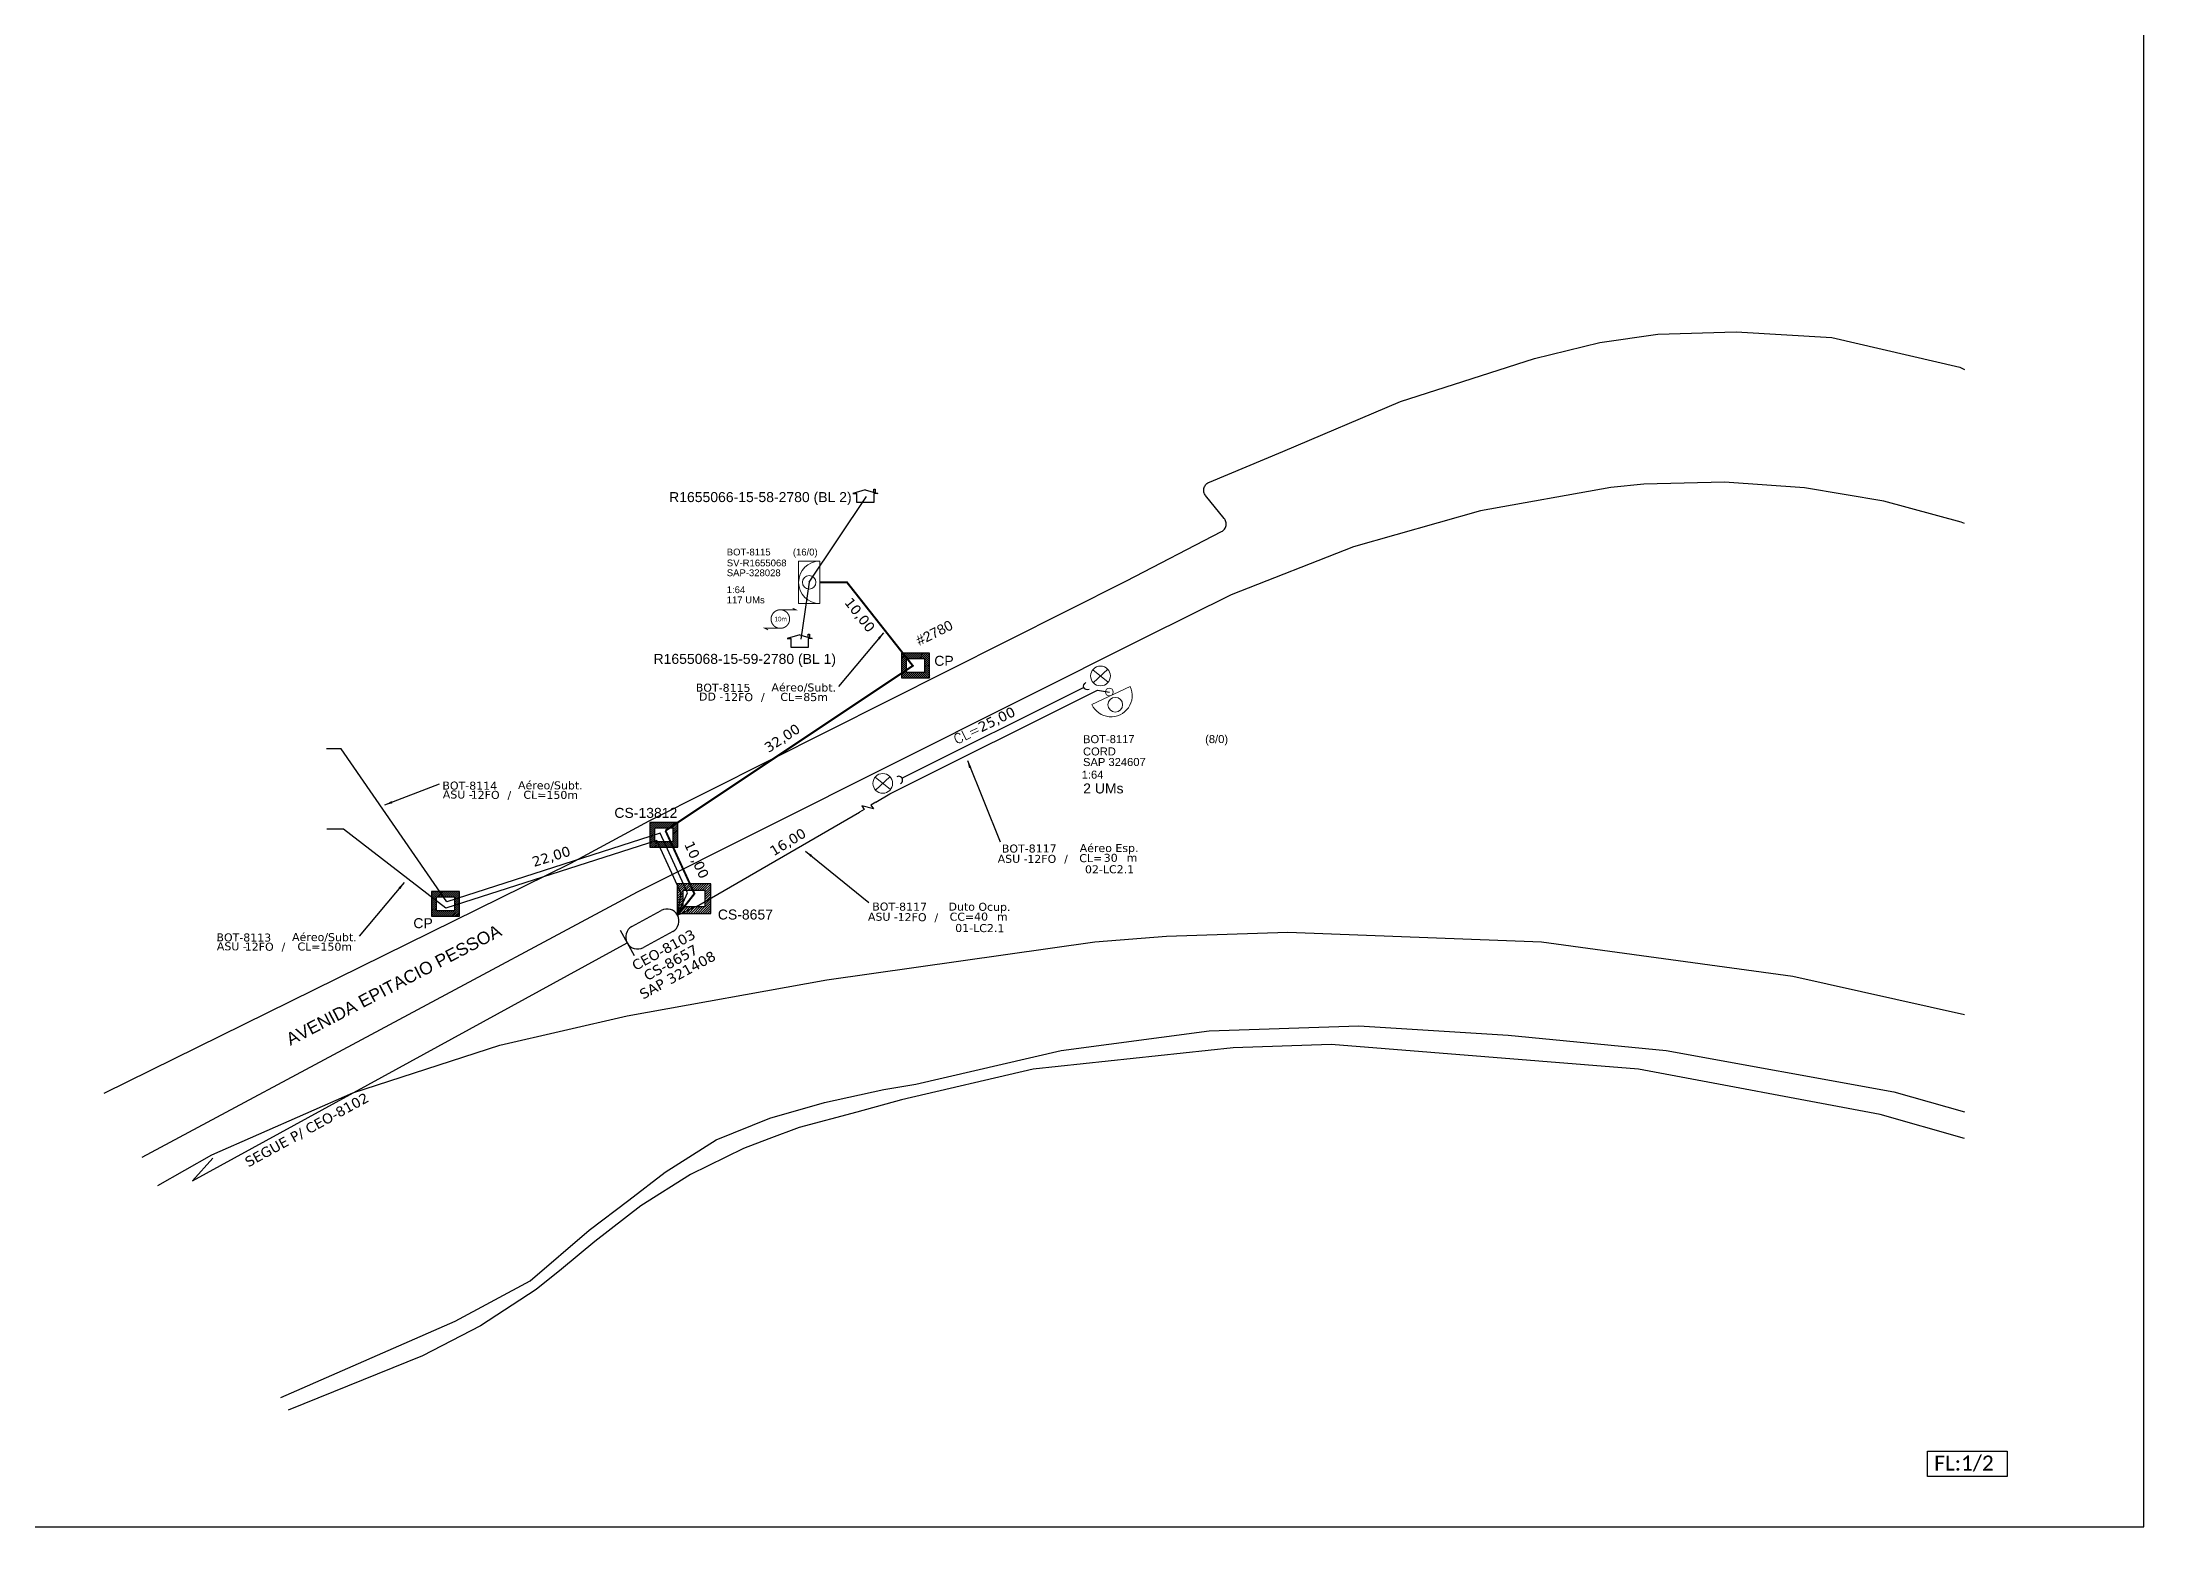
# Model space of a CAD drawing. Header units: metres. Extents: x -1286 to 457, y -500 to 94.
# Drawn here: x -865.4 to -445.1, y -499.8 to -202.8 of the extents above; entities that cross this region are included whole.
import ezdxf
from ezdxf.enums import TextEntityAlignment as Align

# ---------------------------------------------------------------- set-up
doc = ezdxf.new("R2010")
doc.units = ezdxf.units.M
doc.linetypes.add('PHANTOM2', pattern=[1.25, 0.625, -0.125, 0.125, -0.125, 0.125, -0.125])
for name, color, linetype in [('10.0-Cartográfico', 4, 'Continuous'), ('10.1-Caixas Subterrâneas', 5, 'Continuous'), ('20.4-CEOS', 1, 'Continuous'), ('20.5-CEO', 1, 'Continuous'), ('CD a instalar', 1, 'Continuous'), ('celulas gpon', 7, 'Continuous'), ('Folga', 1, 'Continuous'), ('label_cabos', 7, 'Continuous'), ('Legenda', 1, 'Continuous'), ('MUB_SEGMENTO', 7, 'Continuous'), ('Subida Lateral', 5, 'Continuous'), ('surveys', 7, 'Continuous'), ('surveys legendas', 7, 'Continuous')]:
    doc.layers.add(name, color=color, linetype=linetype)
for name, color, linetype, lineweight in [('10.4-Postes', 1, 'Continuous', 0), ("20.0-LEGENDA DOS CDO'S", 1, 'Continuous', 0), ('20.1-CDO_INTERIOR', 1, 'Continuous', 0), ('20.2-CDO_POSTE', 1, 'Continuous', 5), ('20.6-CORDOALHA_SUPORTE', 7, 'Continuous', 25), ('CORDOALHA_SUPORTE', 7, 'Continuous', 25), ('Postes', 1, 'Continuous', 0)]:
    doc.layers.add(name, color=color, linetype=linetype, lineweight=lineweight)
doc.layers.add('DROP DE CLIENTE', color=140, linetype='Continuous', plot=False)
doc.layers.add('EXTRA', color=50, linetype='Continuous', plot=False)
doc.styles.add('ARIAL', font='arial.ttf')
doc.styles.add('DIGICADE', font='arial.ttf')
doc.styles.add('ROMANS', font='romans.shx')
doc.styles.add('siredit', font='verdana.ttf')
doc.styles.add('WMF-Calibri0', font='calibri.ttf')
doc.linetypes.add('FENCELINE1', pattern='A,0.25,-0.1,[133,ltypeshp.shx,S=0.1,R=0,X=-0.1,Y=0],-0.1,1', length=1.45)
doc.dimstyles.new('ISO-25', dxfattribs={"dimtxt": 2.5, "dimasz": 2.5, "dimexe": 1.25, "dimexo": 0.625, "dimtad": 1, "dimtxsty": 'Standard', "dimcen": 2.5, "dimadec": 0, "dimazin": 0, "dimtfac": 1, "dimtmove": 0, "dimatfit": 3, "dimfxl": 0, "dimarcsym": 0})

# ---------------------------------------------------------------- blocks, each defined once
blk = doc.blocks.new('PTPT')
at = {"layer": 'Postes', "color": 1, "linetype": 'PHANTOM2'}
for points in [[(-0.0000079, 0.0000104), (0.0000075, -0.000002)], [(0.000007, 0.0000109), (-0.0000074, -0.0000025)]]:
    blk.add_lwpolyline(points, dxfattribs=at)
at = {"layer": 'Postes', "color": 1}
blk.add_circle((-0.0000002, 0.0000042), 0.00000987, dxfattribs=at)
blk = doc.blocks.new('SURVEY_SURVEY')
for p, q in [((0, 0.0000127), (-0.0000126, 0.000009)), ((-0.0000126, 0.000009), (-0.0000086, 0.000009)), ((-0.0000086, 0), (-0.0000086, 0.000009)), ((0.0000086, 0), (-0.0000086, 0)), ((0, 0.0000127), (0.0000126, 0.000009)), ((0.0000084, 0.0000132), (0.0000098, 0.0000132)), ((0.0000084, 0.0000103), (0.0000084, 0.0000132)), ((0.0000126, 0.000009), (0.0000086, 0.000009)), ((0.0000086, 0.000009), (0.0000086, 0)), ((0.0000098, 0.0000132), (0.0000098, 0.0000099))]:
    blk.add_line(p, q)
blk = doc.blocks.new('CDOE_CT_POST_DESENHO')
at = {"color": 0}
blk.add_line((2.14, 0.39), (-2.11, 0.39), dxfattribs=at)
for centre, radius in [((0.01, 1.4), 0.733), ((0.01, 0), 0.393)]:
    blk.add_circle(centre, radius, dxfattribs=at)
blk.add_arc((0.01, 0.39), 2.12, 0, 180, dxfattribs=at)
blk = doc.blocks.new('Inst CDOE-8 CAIXA DIST OPT CDOE 48F_8D C_SPL OPTAP')
at = {"layer": "20.0-LEGENDA DOS CDO'S", "color": 0}
for tag, p, style, flags in [('ID_ATIVIDADE', (0.12, 6.47), 'ARIAL', 3), ('FATOR', (7.92, 6.47), 'ARIAL', 1), ('QTDE', (0.23, -0.97), 'DIGICADE', 3)]:
    blk.add_attdef(tag, p, '', height=0.8, rotation=0.118, dxfattribs=dict(at, style=style, flags=flags))
at = {"layer": "20.0-LEGENDA DOS CDO'S", "color": 0, "style": 'ARIAL'}
for tag, p, height in [('CORDOALHA', (0.12, 4.02), 0.8), ('FID', (0.12, 5.25), 0.8), ('1:XX', (-0.01, 1.7), 0.8), ('SAP', (0.12, 2.96), 0.8), ('UMS', (0.14, 0.22), 1)]:
    blk.add_attdef(tag, p, '', height=height, rotation=0.118, dxfattribs=at)
blk.add_attdef('FIBRAS_UTILIZADAS', text='', height=0.8, rotation=0.118, dxfattribs=at).set_placement((13.48, 5.26), align=Align.CENTER)
blk = doc.blocks.new('*X70')
at = {"color": 0, "linetype": 'Continuous'}
for p, q in [((-1.25, 0.34099), (-0.49099, 1.1)), ((-1.25, 0.517767), (-0.667767, 1.1)), ((-1.25, 0.694544), (-0.844544, 1.1)), ((-1.25, 0.87132), (-1.02132, 1.1)), ((-1.25, 1.048097), (-1.198097, 1.1)), ((-1.25, 0.164214), (-0.8035, 0.610714)), ((-1.25, -0.012563), (-0.8035, 0.433937)), ((-1.25, -0.18934), (-0.8035, 0.25716)), ((-1.25, -0.366117), (-0.8035, 0.080383)), ((-0.789214, 0.625), (-0.314214, 1.1)), ((-0.612437, 0.625), (-0.137437, 1.1)), ((-0.43566, 0.625), (0.03934, 1.1)), ((-0.258883, 0.625), (0.216117, 1.1)), ((-0.082107, 0.625), (0.392893, 1.1)), ((0.09467, 0.625), (0.56967, 1.1)), ((0.271447, 0.625), (0.746447, 1.1)), ((0.448223, 0.625), (0.923223, 1.1)), ((0.625, 0.625), (1.1, 1.1)), ((0.801777, 0.625), (1.25, 1.073223)), ((0.8035, 0.449947), (1.25, 0.896447)), ((0.8035, 0.27317), (1.25, 0.71967)), ((0.8035, 0.096393), (1.25, 0.542893)), ((0.8035, -0.080383), (1.25, 0.366117)), ((0.8035, -0.25716), (1.25, 0.18934)), ((0.8035, -0.433937), (1.25, 0.012563)), ((-1.25, -0.542893), (-0.8035, -0.096393)), ((-1.25, -0.71967), (-0.8035, -0.27317)), ((-1.25, -0.896447), (-0.8035, -0.449947)), ((-1.25, -1.073223), (-0.801777, -0.625)), ((-1.1, -1.1), (-0.625, -0.625)), ((-0.923223, -1.1), (-0.448223, -0.625)), ((-0.746447, -1.1), (-0.271447, -0.625)), ((-0.56967, -1.1), (-0.09467, -0.625)), ((-0.392893, -1.1), (0.082107, -0.625)), ((-0.216117, -1.1), (0.258883, -0.625)), ((-0.03934, -1.1), (0.43566, -0.625)), ((0.137437, -1.1), (0.612437, -0.625)), ((0.314214, -1.1), (0.789214, -0.625)), ((0.49099, -1.1), (1.25, -0.34099)), ((0.667767, -1.1), (1.25, -0.517767)), ((0.8035, -0.610714), (1.25, -0.164214)), ((0.844544, -1.1), (1.25, -0.694544)), ((1.02132, -1.1), (1.25, -0.87132)), ((1.198097, -1.1), (1.25, -1.048097))]:
    blk.add_line(p, q, dxfattribs=at)
blk = doc.blocks.new('MANHOLE_MQ')
at = {"color": 0, "linetype": 'Continuous'}
for p, q in [((0.00000623, 0.00000569), (-0.00000627, 0.00000569)), ((-0.00000627, 0.00000569), (-0.00000627, -0.00000531)), ((-0.00000404, 0.00000331), (0.00000399, 0.00000331)), ((-0.00000404, -0.00000294), (-0.00000404, 0.00000331)), ((0.00000399, 0.00000331), (0.00000399, -0.00000294)), ((0.00000623, -0.00000531), (0.00000623, 0.00000569)), ((-0.00000627, -0.00000531), (0.00000623, -0.00000531)), ((0.00000399, -0.00000294), (-0.00000404, -0.00000294)), ((0.00000399, -0.00000294), (0.00000399, -0.00000294))]:
    blk.add_line(p, q, dxfattribs=at)
at = {"color": 0, "linetype": 'Continuous', "xscale": 5e-06, "yscale": 5e-06, "zscale": 1e-05}
blk.add_blockref('*X70', (-0.00000002, 0.00000019), dxfattribs=at)
blk = doc.blocks.new('Inst CORD ALUMINIO 4.8 MM 3F(sem recursos)')
at = {"color": 0, "lineweight": 0, "style": 'ROMANS'}
blk.add_attdef('FID', (-19.18, -2.21), '', height=1, dxfattribs=at)
blk.add_attdef('LANCE', text='', height=1, dxfattribs=at).set_placement((-0.54, -2.21), align=Align.RIGHT)
at = {"color": 0, "lineweight": 0, "style": 'ROMANS', "flags": 3}
for tag, p in [('FATOR', (-5.2, -4.44)), ('ID_ATIVIDADE', (-5.2, -6.67))]:
    blk.add_attdef(tag, p, '', height=1, dxfattribs=at)
at = {"layer": 'label_cabos', "color": 0, "style": 'siredit'}
blk.add_attdef('QTDE', (-0.54, -2.21), '', height=1, rotation=359.69, dxfattribs=at)
blk = doc.blocks.new('LEGENDA DOS CABOS')
at = {"layer": 'EXTRA', "color": 0, "style": 'siredit'}
for tag, p in [('ID', (4.6, 0.97)), ('XX', (9.03, 0.97))]:
    blk.add_attdef(tag, text='', height=0.48, rotation=359.69, dxfattribs=at).set_placement(p, align=Align.MIDDLE_CENTER)
at = {"layer": 'Legenda', "color": 0, "style": 'siredit'}
for tag, p in [('TIPO_CABO', (1.31, 0)), ('CABO', (4.69, -0.05)), ('/', (6.81, -0.05)), ('METROS', (10.03, -0.05))]:
    blk.add_attdef(tag, text='', height=0.8, rotation=359.69, dxfattribs=at).set_placement(p, align=Align.MIDDLE_CENTER)
blk = doc.blocks.new('Inst CB ESP CFOA-SM-ASU-120-S-12')
at = {"layer": 'label_cabos', "color": 0, "style": 'siredit'}
for tag, flags, p in [('ID_ATIVIDADE', 3, (1.31, 2.67)), ('FATOR', 1, (11.56, 2.55))]:
    blk.add_attdef(tag, text='', height=1, rotation=359.69, dxfattribs=dict(at, flags=flags)).set_placement(p, align=Align.MIDDLE_CENTER)
for tag, p in [('TIPO_CABO', (1.26, 0)), ('DESTINO_CABO', (3.13, 1.26)), ('CABO', (4.69, -0.05)), ('/', (7.71, -0.05)), ('LANCE', (10.81, 0)), ('TIPO_CABO', (13.11, 1.24)), ('UND', (15.96, 0)), ('FID', (13.15, -1.41))]:
    blk.add_attdef(tag, text='', height=1, rotation=359.69, dxfattribs=at).set_placement(p, align=Align.MIDDLE_CENTER)
blk.add_attdef('QTDE', (12.43, -0.47), '', height=1, rotation=359.69, dxfattribs=at)
blk = doc.blocks.new('Inst CB DT OCUP CFOA-SM-ASU-120-S-12')
at = {"layer": 'label_cabos', "color": 0, "style": 'siredit'}
for tag, flags, p in [('ID_ATIVIDADE', 3, (1.31, 2.67)), ('FATOR', 1, (11.56, 2.55))]:
    blk.add_attdef(tag, text='', height=1, rotation=359.69, dxfattribs=dict(at, flags=flags)).set_placement(p, align=Align.MIDDLE_CENTER)
for tag, p in [('TIPO_CABO', (1.26, 0)), ('DESTINO_CABO', (3.13, 1.26)), ('CABO', (4.69, -0.05)), ('/', (7.71, -0.05)), ('LANCE', (10.91, 0)), ('TIPO_CABO', (13.11, 1.24)), ('UND', (15.96, 0)), ('FID', (13.15, -1.41))]:
    blk.add_attdef(tag, text='', height=1, rotation=359.69, dxfattribs=at).set_placement(p, align=Align.MIDDLE_CENTER)
blk.add_attdef('QTDE', (12.43, -0.47), '', height=1, rotation=359.69, dxfattribs=at)
blk = doc.blocks.new('A$C07E14978')
at = {"layer": 'Folga', "color": 0, "const_width": 0.137}
for points in [[(2.23, 2.92), (4.42, 2.92), (3.98, 3.13)], [(2.23, 0.28), (0.03, 0.28), (0.47, 0.06)]]:
    blk.add_lwpolyline(points, dxfattribs=at)
at = {"layer": 'Folga', "color": 0, "const_width": 0.146}
blk.add_lwpolyline([(2.23, 2.92, 1.000012), (2.23, 0.28, 0.999978)], format="xyb", close=True, dxfattribs=at)
at = {"layer": 'Folga', "color": 0}
blk.add_text('10m', height=0.659, dxfattribs=at).set_placement((1.38, 1.27))

msp = doc.modelspace()

# ---------------------------------------------------------------- linework, layer by layer
msp.add_lwpolyline([(-1286.07, -499.81), (-445.07, -499.81), (-445.07, 94.19), (-1286.07, 94.19)], close=True)
at = {"color": 7}
msp.add_lwpolyline([(-488.37, -484.64), (-472.44, -484.64), (-472.44, -489.7), (-488.37, -489.7)], close=True, dxfattribs=at)
at = {"layer": '10.0-Cartográfico', "color": 4}
for points in [[(-853.03, -413.01), (-759.67, -367.07), (-744.02, -358.56), (-648.57, -310.54), (-629.55, -300.72), (-629.37, -300.61), (-629.22, -300.5), (-629.08, -300.35), (-628.95, -300.21), (-628.85, -300.04), (-628.76, -299.88), (-628.68, -299.7), (-628.65, -299.52), (-628.61, -299.33), (-628.61, -299.14), (-628.61, -298.96), (-628.66, -298.76), (-628.72, -298.58), (-628.8, -298.4), (-628.9, -298.24), (-629, -298.07), (-632.72, -293.53), (-632.84, -293.37), (-632.94, -293.19), (-633, -293.03), (-633.06, -292.85), (-633.11, -292.65), (-633.11, -292.47), (-633.09, -292.27), (-633.07, -292.09), (-633.02, -291.91), (-632.94, -291.73), (-632.85, -291.56), (-632.75, -291.4), (-632.62, -291.25), (-632.46, -291.12), (-632.31, -291), (-632.13, -290.9), (-631.96, -290.81), (-617.29, -284.67), (-593.77, -274.69), (-566.93, -266.07), (-553.88, -262.88), (-542.31, -261.24), (-526.63, -260.76), (-507.51, -261.9), (-481.91, -267.83), (-480.93, -268.29)], [(-480.93, -299.1), (-481.65, -298.82), (-497.09, -294.63), (-512.93, -291.95), (-528.97, -290.82), (-545.08, -291.25), (-551.72, -291.89), (-577.78, -296.57), (-603.16, -303.76), (-627.59, -313.37), (-644.58, -321.8), (-746.41, -372.82), (-746.44, -372.86), (-845.49, -425.93)], [(-842.27, -431.49), (-831.46, -425.38), (-803.3, -413), (-773.89, -403.42), (-748.38, -397.58), (-708.47, -390.4), (-654.89, -382.78), (-640.55, -381.64), (-616.26, -380.83), (-565.54, -382.78), (-515.32, -389.62), (-480.93, -397.29)], [(-817.71, -473.88), (-782.81, -458.62), (-767.78, -450.58), (-756, -440.47), (-748.07, -434.45), (-740.81, -428.85), (-730.59, -422.37), (-719.89, -418.01), (-708.95, -414.92), (-697.06, -412.3), (-690.66, -411.25), (-661.63, -404.49), (-631.99, -400.58), (-602.07, -399.56), (-572.2, -401.42), (-540.62, -404.51), (-495.1, -412.77), (-480.93, -416.8)], [(-480.93, -422.11), (-497.84, -417.3), (-546.18, -408.23), (-607.63, -403.28), (-627.19, -403.95), (-667.19, -408.21), (-693.55, -414.35), (-702.46, -416.83), (-714.01, -419.9), (-720.1, -422.2), (-725.13, -424.09), (-735.73, -429.33), (-745.67, -435.56), (-754.86, -442.71), (-761.52, -448.21), (-766.63, -452.34), (-777.77, -459.58), (-789.34, -465.57), (-816.21, -476.46)]]:
    msp.add_lwpolyline(points, dxfattribs=at)
at = {"layer": '20.1-CDO_INTERIOR', "color": 1, "lineweight": 18}
msp.add_lwpolyline([(-714.13, -315.12), (-714.13, -306.62), (-709.88, -306.62), (-709.88, -315.12)], close=True, dxfattribs=at)
msp.add_circle((-712.01, -310.87), 1.36, dxfattribs=at)
msp.add_arc((-709.88, -310.87), 4.25, 90.0276, 270.0276, dxfattribs=at)
at = {"layer": '20.5-CEO', "color": 5}
for p, q in [((-747.47, -379.72), (-741.59, -376.49)), ((-739.29, -380.69), (-745.17, -383.92))]:
    msp.add_line(p, q, dxfattribs=at)
msp.add_lwpolyline([(-749.81, -380.44), (-747.04, -385.5)], dxfattribs=at)
for centre, start, end in [((-740.44, -378.59), 298.7093, 118.7093), ((-746.32, -381.82), 118.7093, 298.7093)]:
    msp.add_arc(centre, 2.39, start, end, dxfattribs=at)
at = {"layer": 'CD a instalar', "color": 1, "ltscale": 5, "const_width": 0.4}
for points in [[(-740.75, -360.54), (-691.29, -327.56), (-704.45, -310.87), (-709.88, -310.87)], [(-738.34, -377.44), (-734.96, -373.15), (-740.75, -360.54)]]:
    msp.add_lwpolyline(points, dxfattribs=at)
at = {"layer": 'CD a instalar', "color": 7, "linetype": 'FENCELINE1', "ltscale": 5}
for points in [[(-698.67, -354.84), (-695.9, -353.15), (-654.37, -332.45), (-651.98, -332.81)], [(-734.09, -375.47), (-701.93, -356.83)], [(-738.34, -377.44), (-734.09, -375.47)]]:
    msp.add_lwpolyline(points, dxfattribs=at)
at = {"layer": 'CD a instalar', "color": 7, "linetype": 'ByBlock'}
for points in [[(-784.48, -374.75), (-805.59, -344.19), (-808.56, -344.19)], [(-784.68, -376.07), (-805.13, -360.26), (-808.48, -360.26)], [(-741.84, -361.04), (-784.48, -374.75)], [(-736.37, -372.94), (-741.84, -361.04)], [(-742.49, -362.51), (-784.68, -376.07), (-784.69, -376.07)], [(-737.63, -373.08), (-742.49, -362.51)], [(-738.34, -377.44), (-736.37, -372.94)], [(-738.34, -377.44), (-737.63, -373.08)], [(-831.28, -426.01), (-835.34, -430.57), (-748.42, -382.97)]]:
    msp.add_lwpolyline(points, dxfattribs=at)
at = {"layer": 'CORDOALHA_SUPORTE', "ltscale": 5}
msp.add_lwpolyline([(-657.06, -331.92), (-693.44, -350.06)], dxfattribs=at)
for points in [[(-656.05, -332.32, -1), (-656.66, -330.92)], [(-693.73, -351.1, 1), (-694.48, -349.77)]]:
    msp.add_lwpolyline(points, format="xyb", dxfattribs=at)
at = {"layer": 'DROP DE CLIENTE'}
for points in [[(-712.01, -310.87), (-700.55, -293.72)], [(-712.01, -310.87), (-713.65, -322.27)]]:
    msp.add_lwpolyline(points, dxfattribs=at)
at = {"layer": 'Subida Lateral', "color": 7}
msp.add_lwpolyline([(-698.67, -354.84), (-699.67, -355.45), (-699.17, -356.15), (-701.45, -355.59), (-701.04, -356.29), (-701.93, -356.83)], dxfattribs=at)

# ---------------------------------------------------------------- block references
at = {"color": 0, "lineweight": 0}
ref = msp.add_blockref('Inst CORD ALUMINIO 4.8 MM 3F(sem recursos)', (-678.62, -336.46), dxfattribs=dict(at, xscale=1.999999999999999, yscale=1.999999999999999, zscale=1.999999999999999, rotation=26.49471785939346))
ref.add_attrib('QTDE', '25,00', (-677.6, -340.9), dxfattribs={"layer": '20.6-CORDOALHA_SUPORTE', "color": 0, "height": 2, "rotation": 26.1847, "style": 'siredit'})
ref.add_attrib('LANCE', 'CL=', dxfattribs={"layer": '20.6-CORDOALHA_SUPORTE', "color": 0, "lineweight": 0, "height": 2, "rotation": 26.4947, "style": 'ROMANS'}).set_placement((-677.6, -340.9), align=Align.RIGHT)
at = {"color": 7, "lineweight": 0}
ref = msp.add_blockref('Inst CB ESP CFOA-SM-ASU-120-S-12', (-672.99, -366.17), dxfattribs=dict(at, xscale=1.6, yscale=1.6, zscale=1.6, rotation=0.4634636605450996))
ref.add_attrib('DESTINO_CABO', 'BOT-8117', dxfattribs={"layer": 'label_cabos', "color": 0, "height": 1.6, "rotation": 0.1535, "style": 'siredit'}).set_placement((-668, -364.11), align=Align.MIDDLE_CENTER)
ref.add_attrib('TIPO_CABO', 'Aéreo Esp.', dxfattribs={"layer": 'label_cabos', "color": 0, "height": 1.6, "rotation": 0.1535, "style": 'siredit'}).set_placement((-652.03, -364.01), align=Align.MIDDLE_CENTER)
ref.add_attrib('CABO', '12FO', dxfattribs={"layer": 'label_cabos', "color": 0, "height": 1.6, "rotation": 0.1535, "style": 'siredit'}).set_placement((-665.49, -366.19), align=Align.MIDDLE_CENTER)
ref.add_attrib('/', '/', dxfattribs={"layer": 'label_cabos', "color": 0, "height": 1.6, "rotation": 0.1535, "style": 'siredit'}).set_placement((-660.65, -366.15), align=Align.MIDDLE_CENTER)
ref.add_attrib('TIPO_CABO', 'ASU - ', dxfattribs={"layer": 'label_cabos', "color": 0, "height": 1.6, "rotation": 0.1535, "style": 'siredit'}).set_placement((-670.97, -366.16), align=Align.MIDDLE_CENTER)
ref.add_attrib('FID', '02-LC2.1', dxfattribs={"layer": 'label_cabos', "color": 0, "height": 1.6, "rotation": 0.1535, "style": 'siredit'}).set_placement((-651.94, -368.26), align=Align.MIDDLE_CENTER)
ref.add_attrib('LANCE', 'CL=', dxfattribs={"layer": 'label_cabos', "color": 0, "height": 1.6, "rotation": 0.1535, "style": 'siredit'}).set_placement((-655.7, -366.03), align=Align.MIDDLE_CENTER)
ref.add_attrib('QTDE', '30', (-653.1, -366.77), dxfattribs={"layer": 'label_cabos', "color": 0, "height": 1.6, "rotation": 0.1535, "style": 'siredit'})
ref.add_attrib('UND', 'm', dxfattribs={"layer": 'label_cabos', "color": 0, "height": 1.6, "rotation": 0.1535, "style": 'siredit'}).set_placement((-647.45, -365.96), align=Align.MIDDLE_CENTER)
ref = msp.add_blockref('Inst CB DT OCUP CFOA-SM-ASU-120-S-12', (-698.93, -377.76), dxfattribs=dict(at, xscale=1.6, yscale=1.6, zscale=1.6))
ref.add_attrib('DESTINO_CABO', 'BOT-8117', dxfattribs={"layer": 'label_cabos', "color": 0, "height": 1.6, "rotation": 359.69, "style": 'siredit'}).set_placement((-693.92, -375.74), align=Align.MIDDLE_CENTER)
ref.add_attrib('CABO', '12FO', dxfattribs={"layer": 'label_cabos', "color": 0, "height": 1.6, "rotation": 359.69, "style": 'siredit'}).set_placement((-691.43, -377.84), align=Align.MIDDLE_CENTER)
ref.add_attrib('TIPO_CABO', 'Duto Ocup.', dxfattribs={"layer": 'label_cabos', "color": 0, "height": 1.6, "rotation": 359.69, "style": 'siredit'}).set_placement((-677.95, -375.76), align=Align.MIDDLE_CENTER)
ref.add_attrib('/', '/', dxfattribs={"layer": 'label_cabos', "color": 0, "height": 1.6, "rotation": 359.69, "style": 'siredit'}).set_placement((-686.58, -377.84), align=Align.MIDDLE_CENTER)
ref.add_attrib('TIPO_CABO', 'ASU - ', dxfattribs={"layer": 'label_cabos', "color": 0, "height": 1.6, "rotation": 359.69, "style": 'siredit'}).set_placement((-696.91, -377.76), align=Align.MIDDLE_CENTER)
ref.add_attrib('FID', '01-LC2.1', dxfattribs={"layer": 'label_cabos', "color": 0, "height": 1.6, "rotation": 359.69, "style": 'siredit'}).set_placement((-677.89, -380.02), align=Align.MIDDLE_CENTER)
ref.add_attrib('LANCE', 'CC=', dxfattribs={"layer": 'label_cabos', "color": 0, "height": 1.6, "rotation": 359.69, "style": 'siredit'}).set_placement((-681.47, -377.75), align=Align.MIDDLE_CENTER)
ref.add_attrib('QTDE', '40', (-679.04, -378.51), dxfattribs={"layer": 'label_cabos', "color": 0, "height": 1.6, "rotation": 359.69, "style": 'siredit'})
ref.add_attrib('UND', 'm', dxfattribs={"layer": 'label_cabos', "color": 0, "height": 1.6, "rotation": 359.69, "style": 'siredit'}).set_placement((-673.38, -377.75), align=Align.MIDDLE_CENTER)
at = {"layer": '10.1-Caixas Subterrâneas', "color": 30, "rotation": 180.0000000000633}
for p, xscale, yscale, zscale in [((-690.73, -327.41), 447702.5760356215, 447702.5760356215, 447702.5760356215), ((-741.12, -361.27), 447702.5760356215, 447702.5760356215, 447702.5760356215), ((-784.75, -375.11), 447702.5760356215, 447702.5760356215, 447702.5760356215), ((-735.08, -374.02), 537243.0912427458, 537243.0912427458, 537243.0912427458)]:
    msp.add_blockref('MANHOLE_MQ', p, dxfattribs=dict(at, xscale=xscale, yscale=yscale, zscale=zscale))
at = {"layer": '10.4-Postes', "color": 1, "xscale": 200000, "yscale": 200000, "zscale": 200000}
for p in [(-653.71, -330.44), (-697.25, -351.93)]:
    msp.add_blockref('PTPT', p, dxfattribs=at)
at = {"layer": "20.0-LEGENDA DOS CDO'S", "color": 7, "lineweight": 0, "xscale": 2, "yscale": 2, "zscale": 2}
msp.add_blockref('Inst CDOE-8 CAIXA DIST OPT CDOE 48F_8D C_SPL OPTAP', (-657.49, -353.54), dxfattribs=at).add_auto_attribs({'FID': 'BOT-8117', 'CORDOALHA': 'CORD', 'SAP': 'SAP 324607', '1:XX': '1:64', 'UMS': '2 UMs', 'FIBRAS_UTILIZADAS': '(8/0)'})
at = {"layer": '20.2-CDO_POSTE', "color": 7, "xscale": 2, "yscale": 2, "zscale": 2, "rotation": 205.1165509113139}
msp.add_blockref('CDOE_CT_POST_DESENHO', (-651.96, -332.8), dxfattribs=at)
at = {"layer": 'Folga', "xscale": 1.404870815234993, "yscale": 1.404870815234993, "zscale": 1.404870815234993}
msp.add_blockref('A$C07E14978', (-720.91, -320.46), dxfattribs=at)
at = {"layer": 'label_cabos', "color": 7, "lineweight": 0}
ref = msp.add_blockref('LEGENDA DOS CABOS', (-735.99, -334.57), dxfattribs=dict(at, xscale=1.6, yscale=1.6, zscale=1.6))
ref.add_attrib('ID', 'BOT-8115', dxfattribs={"color": 0, "height": 1.6, "rotation": 359.69, "style": 'siredit'}).set_placement((-729.21, -331.96), align=Align.MIDDLE_CENTER)
ref.add_attrib('CABO', '12FO', dxfattribs={"color": 0, "height": 1.6, "rotation": 359.69, "style": 'siredit'}).set_placement((-726.13, -333.81), align=Align.MIDDLE_CENTER)
ref.add_attrib('METROS', 'CL=85m', dxfattribs={"color": 0, "height": 1.6, "rotation": 359.69, "style": 'siredit'}).set_placement((-713.02, -333.81), align=Align.MIDDLE_CENTER)
ref.add_attrib('XX', 'Aéreo/Subt.', dxfattribs={"color": 0, "height": 1.6, "rotation": 359.69, "style": 'siredit'}).set_placement((-713.1, -331.89), align=Align.MIDDLE_CENTER)
ref.add_attrib('/', '/', dxfattribs={"color": 0, "height": 1.6, "rotation": 359.69, "style": 'siredit'}).set_placement((-721.29, -333.81), align=Align.MIDDLE_CENTER)
ref.add_attrib('TIPO_CABO', 'DD -', dxfattribs={"color": 0, "height": 1.6, "rotation": 359.69, "style": 'siredit'}).set_placement((-731.61, -333.73), align=Align.MIDDLE_CENTER)
ref = msp.add_blockref('LEGENDA DOS CABOS', (-786.68, -354.14), dxfattribs=dict(at, xscale=1.6, yscale=1.6, zscale=1.6))
ref.add_attrib('ID', 'BOT-8114', dxfattribs={"color": 0, "height": 1.6, "rotation": 359.69, "style": 'siredit'}).set_placement((-779.89, -351.54), align=Align.MIDDLE_CENTER)
ref.add_attrib('CABO', '12FO', dxfattribs={"color": 0, "height": 1.6, "rotation": 359.69, "style": 'siredit'}).set_placement((-776.81, -353.38), align=Align.MIDDLE_CENTER)
ref.add_attrib('METROS', 'CL=150m', dxfattribs={"color": 0, "height": 1.6, "rotation": 359.69, "style": 'siredit'}).set_placement((-763.7, -353.38), align=Align.MIDDLE_CENTER)
ref.add_attrib('XX', 'Aéreo/Subt.', dxfattribs={"color": 0, "height": 1.6, "rotation": 359.69, "style": 'siredit'}).set_placement((-763.78, -351.47), align=Align.MIDDLE_CENTER)
ref.add_attrib('/', '/', dxfattribs={"color": 0, "height": 1.6, "rotation": 359.69, "style": 'siredit'}).set_placement((-771.97, -353.38), align=Align.MIDDLE_CENTER)
ref.add_attrib('TIPO_CABO', 'ASU -', dxfattribs={"color": 0, "height": 1.6, "rotation": 359.69, "style": 'siredit'}).set_placement((-782.29, -353.31), align=Align.MIDDLE_CENTER)
ref = msp.add_blockref('LEGENDA DOS CABOS', (-831.86, -384.5), dxfattribs=dict(at, xscale=1.6, yscale=1.6, zscale=1.6))
ref.add_attrib('ID', 'BOT-8113', dxfattribs={"color": 0, "height": 1.6, "rotation": 359.69, "style": 'siredit'}).set_placement((-825.08, -381.9), align=Align.MIDDLE_CENTER)
ref.add_attrib('CABO', '12FO', dxfattribs={"color": 0, "height": 1.6, "rotation": 359.69, "style": 'siredit'}).set_placement((-822, -383.74), align=Align.MIDDLE_CENTER)
ref.add_attrib('METROS', 'CL=150m', dxfattribs={"color": 0, "height": 1.6, "rotation": 359.69, "style": 'siredit'}).set_placement((-808.89, -383.74), align=Align.MIDDLE_CENTER)
ref.add_attrib('XX', 'Aéreo/Subt.', dxfattribs={"color": 0, "height": 1.6, "rotation": 359.69, "style": 'siredit'}).set_placement((-808.97, -381.83), align=Align.MIDDLE_CENTER)
ref.add_attrib('/', '/', dxfattribs={"color": 0, "height": 1.6, "rotation": 359.69, "style": 'siredit'}).set_placement((-817.16, -383.74), align=Align.MIDDLE_CENTER)
ref.add_attrib('TIPO_CABO', 'ASU -', dxfattribs={"color": 0, "height": 1.6, "rotation": 359.69, "style": 'siredit'}).set_placement((-827.48, -383.67), align=Align.MIDDLE_CENTER)
at = {"layer": 'surveys', "color": 255, "xscale": 200000, "yscale": 200000, "zscale": 200000}
for p in [(-700.79, -294.89), (-713.91, -323.88)]:
    msp.add_blockref('SURVEY_SURVEY', p, dxfattribs=at)

# ---------------------------------------------------------------- texts
at = {"style": 'WMF-Calibri0'}
msp.add_text('FL:1/2', height=3, dxfattribs=at).set_placement((-487.02, -488.52))
at = {"color": 7, "insert": (-686.97, -320.99), "char_height": 2, "width": 7.35, "attachment_point": 5, "rotation": 26.7079, "style": 'ARIAL'}
msp.add_mtext('#2780', dxfattribs=at)
at = {"layer": '10.1-Caixas Subterrâneas', "color": 30, "style": 'ARIAL'}
for s, p in [('CP', (-686.99, -327.57)), ('CS-13812', (-750.97, -357.98)), ('CP', (-791.17, -380.04)), ('CS-8657', (-730.28, -378.31))]:
    msp.add_text(s, height=2, dxfattribs=at).set_placement(p)
at = {"layer": "20.0-LEGENDA DOS CDO'S", "color": 1, "style": 'ARIAL'}
for s, height, p in [('SV-R1655068', 1.3603, (-728.48, -307.67)), ('BOT-8115', 1.36, (-728.49, -305.49)), ('SAP-328028', 1.36, (-728.49, -309.64)), ('1:64', 1.36, (-728.5, -313.03)), ('117 UMs', 1.36, (-728.5, -315.06))]:
    msp.add_text(s, height=height, rotation=359.9724, dxfattribs=at).set_placement(p)
msp.add_text(' (16/0)', height=1.36, rotation=359.9724, dxfattribs=at).set_placement((-713.06, -305.5), align=Align.CENTER)
at = {"layer": '20.4-CEOS', "color": 5, "style": 'siredit'}
msp.add_text('CEO-8103', height=2.019, rotation=28.7093, dxfattribs=at).set_placement((-741.61, -383.49), align=Align.TOP_CENTER)
at = {"layer": '20.4-CEOS', "color": 7, "style": 'siredit'}
msp.add_text('SEGUE P/ CEO-8102', height=2.0194, rotation=28.7093, dxfattribs=at).set_placement((-812.49, -420.36), align=Align.MIDDLE_CENTER)
at = {"layer": '20.5-CEO', "color": 5, "style": 'siredit'}
for s, p in [('SAP 321408', (-738.83, -388.52)), ('CS-8657', (-740.19, -386.03))]:
    msp.add_text(s, height=2.028, rotation=28.7093, dxfattribs=at).set_placement(p, align=Align.TOP_CENTER)
at = {"layer": 'celulas gpon', "style": 'siredit'}
msp.add_text('10,00', height=2, rotation=308.2516, dxfattribs=at).set_placement((-701.87, -317.38), align=Align.MIDDLE_CENTER)
for s, rotation, p in [('32,00', 33.5427, (-720.14, -345.02)), ('16,00', 31.4414, (-719.11, -365.7)), ('22,00', 17.3383, (-767.05, -367.81)), ('10,00', 294.6973, (-737.06, -363.22))]:
    msp.add_text(s, height=2, rotation=rotation, dxfattribs=at).set_placement(p)
at = {"layer": 'MUB_SEGMENTO', "color": 5, "style": 'ARIAL'}
msp.add_text('AVENIDA EPITACIO PESSOA', height=2.5, rotation=27.5772, dxfattribs=at).set_placement((-815.77, -403.59))
at = {"layer": 'surveys legendas', "color": 7, "style": 'ARIAL'}
for s, p in [('R1655066-15-58-2780 (BL 2)', (-740.02, -294.82)), ('R1655068-15-59-2780 (BL 1)', (-743.14, -327.18))]:
    msp.add_text(s, height=2, dxfattribs=at).set_placement(p)

# ---------------------------------------------------------------- leaders
at = {"color": 7, "lineweight": 0}
for points in [[(-697.13, -320.99), (-706.17, -331.7)], [(-680.38, -346.53), (-673.79, -362.78)], [(-796.85, -355.39), (-785.92, -351.15)], [(-712.74, -364.66), (-700.07, -374.92)], [(-793, -370.93), (-802.04, -381.63)]]:
    msp.add_leader(points, dimstyle='ISO-25', override={"dimasz": 1.5, "dimtad": 0}, dxfattribs=at)

doc.saveas('drawing.dxf')
